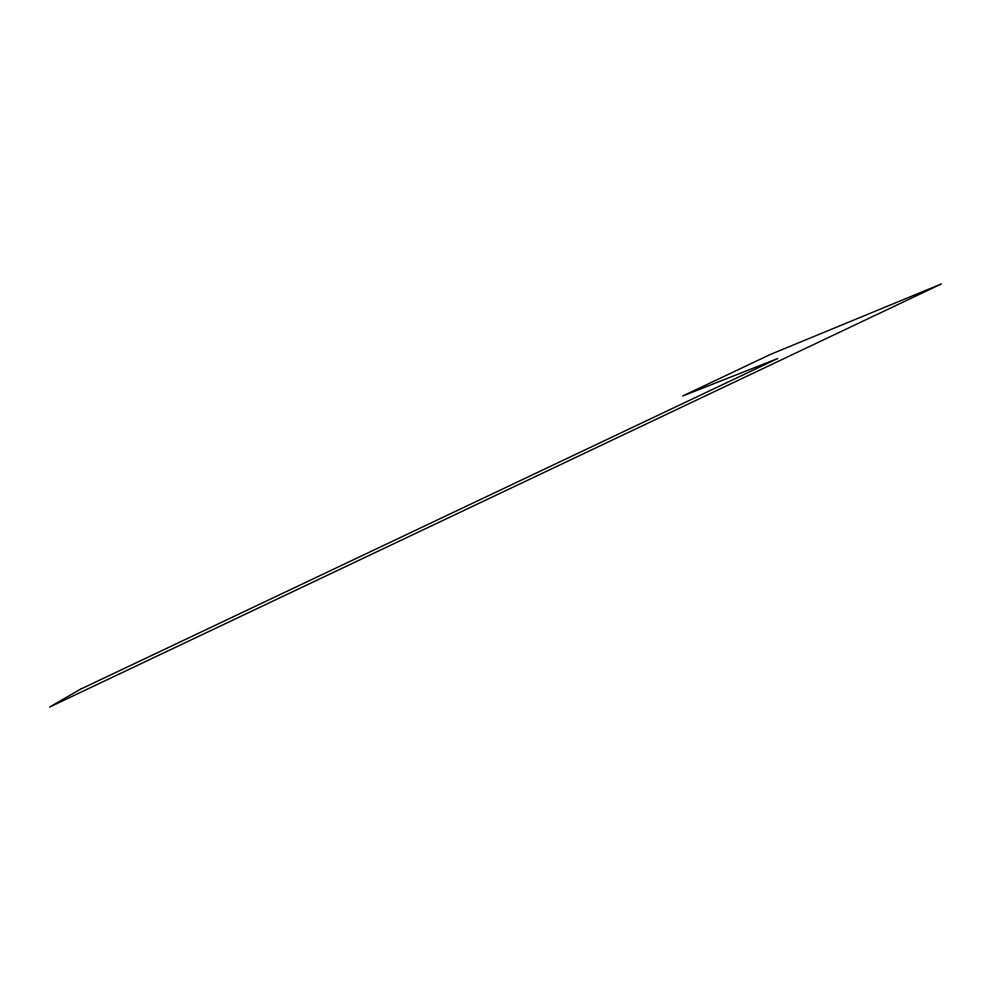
<?xml version="1.0" encoding="UTF-8"?>
<svg xmlns="http://www.w3.org/2000/svg" width="991" height="991" viewBox="0 0 991 991"><rect width="100%" height="100%" fill="white"/><g stroke="black" fill="none" stroke-linecap="round" stroke-linejoin="round"><path stroke-width="1.49" d="M80.197 689.364L49.55 707.091L941.45 283.909L770.094 354.58L682.688 396.004L777.774 358.482L80.197 689.364"/></g></svg>
